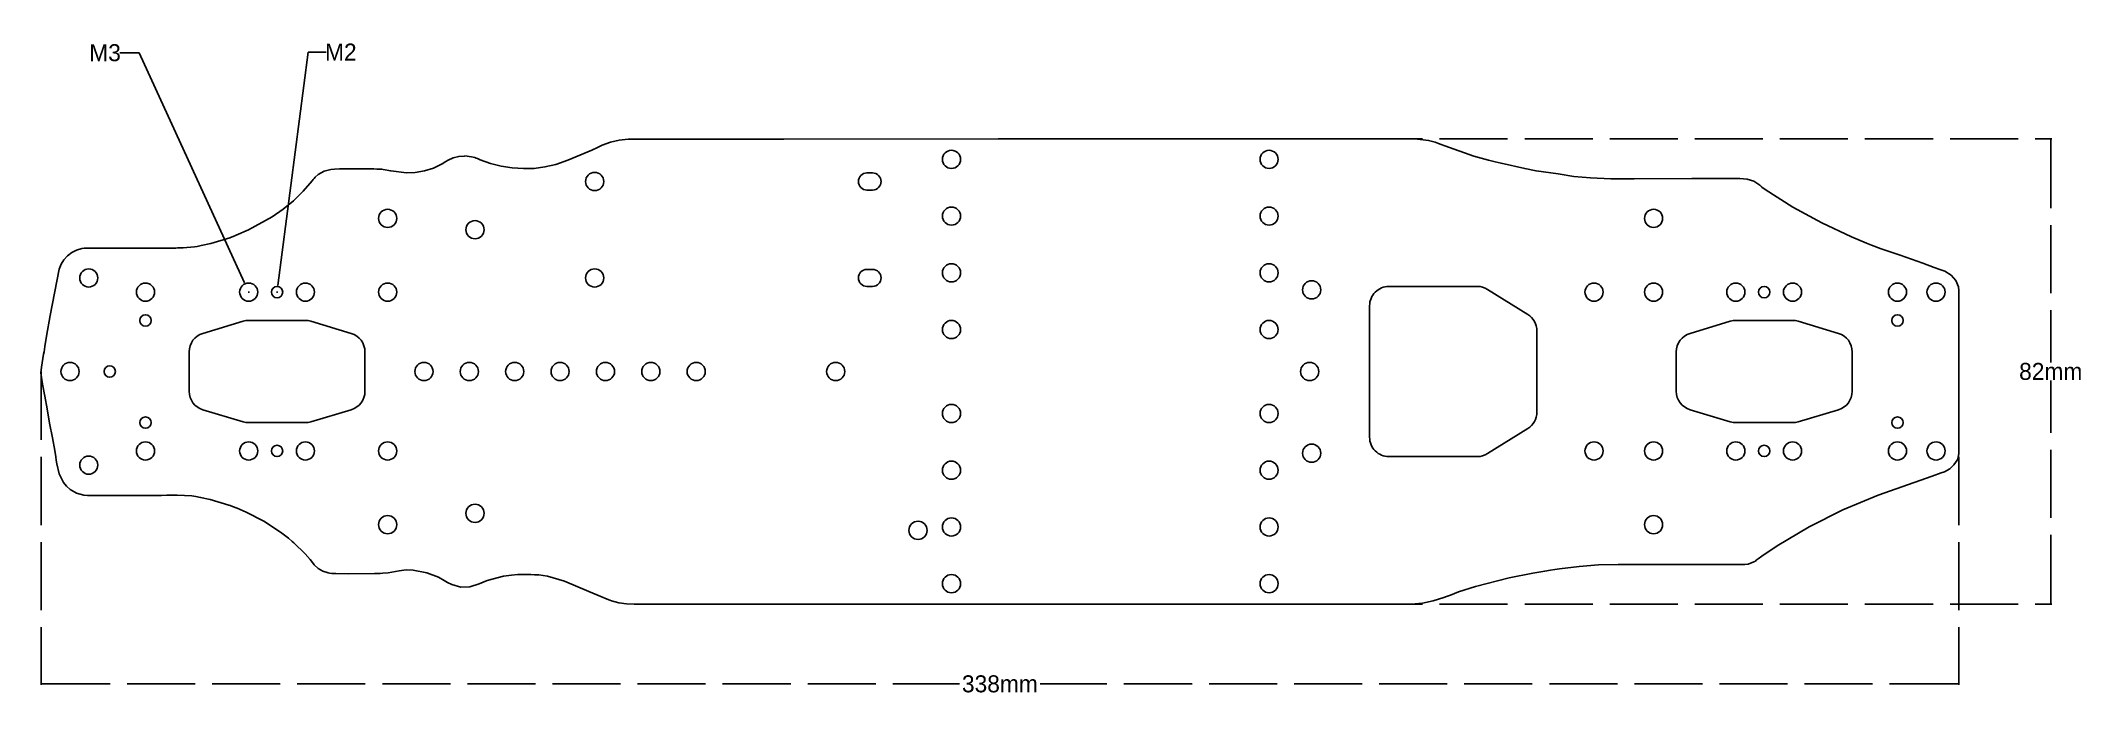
# Model space of a CAD drawing. Header units: millimetres. Extents: x -204 to 156, y -30 to 86.
import ezdxf

# ---------------------------------------------------------------- set-up
doc = ezdxf.new("R2010")
doc.units = ezdxf.units.MM
doc.header["$MEASUREMENT"] = 0
doc.linetypes.add('ACAD_ISO02W100', pattern=[15, 12, -3])
doc.layers.add('Layer 1', color=7, linetype='Continuous')
doc.dimstyles.get("Standard").update_dxf_attribs({"dimtxt": 3, "dimasz": 0.18, "dimexe": 0.18, "dimexo": 0.0625, "dimgap": 0.09, "dimtad": 0, "dimtih": 1, "dimtoh": 1, "dimdec": 0, "dimzin": 0, "dimdsep": 46, "dimtxsty": 'Standard', "dimcen": 0.09, "dimadec": 0, "dimazin": 0, "dimtfac": 1, "dimtdec": 0, "dimtofl": 0, "dimtmove": 0, "dimatfit": 3, "dimfxl": 1, "dimtolj": 1, "dimtzin": 0, "dimarcsym": 0})

# ---------------------------------------------------------------- blocks, each defined once
blk = doc.blocks.new('*D6')
at = {"color": 0, "linetype": 'ACAD_ISO02W100', "lineweight": -2, "transparency": 16777216}
for p, q in [((12.41, 68.41), (150.34, 68.41)), ((150.16, 68.23), (150.16, 29)), ((150.16, -13.41), (150.16, 25.82)), ((12.41, -13.59), (150.34, -13.59))]:
    blk.add_line(p, q, dxfattribs=at)
at = {"color": 0, "linetype": 'ACAD_ISO02W100', "transparency": 16777216}
for points in [[(150.13, 68.23), (150.19, 68.23), (150.16, 68.41)], [(150.13, -13.41), (150.19, -13.41), (150.16, -13.59)]]:
    blk.add_solid(points, dxfattribs=at)
at = {"layer": 'Defpoints', "color": 0, "linetype": 'ACAD_ISO02W100', "transparency": 16777216}
for p in [(12.35, 68.41), (150.16, 68.41), (12.35, -13.59)]:
    blk.add_point(p, dxfattribs=at)
at = {"color": 0, "linetype": 'ACAD_ISO02W100', "lineweight": -3, "transparency": 16777216, "insert": (150.16, 27.41), "char_height": 3, "attachment_point": 5}
blk.add_mtext('\\A1;82mm', dxfattribs=at)
blk = doc.blocks.new('*D7')
at = {"color": 0, "lineweight": -2, "transparency": 16777216}
for p, q in [((-190.3, 83.6), (-186.87, 83.6)), ((-186.87, 83.6), (-168.3, 43.03)), ((-167.65, 41.41), (-167.47, 41.41)), ((-167.56, 41.32), (-167.56, 41.5))]:
    blk.add_line(p, q, dxfattribs=at)
at = {"color": 0, "transparency": 16777216}
blk.add_solid([(-168.28, 43.04), (-168.33, 43.02), (-168.23, 42.86)], dxfattribs=at)
at = {"layer": 'Defpoints', "color": 0, "transparency": 16777216}
for p in [(-168.23, 42.86), (-166.9, 39.95)]:
    blk.add_point(p, dxfattribs=at)
at = {"color": 0, "lineweight": -3, "transparency": 16777216, "insert": (-192.89, 83.6), "char_height": 3, "attachment_point": 5}
blk.add_mtext('\\A1;M3', dxfattribs=at)
blk = doc.blocks.new('*D8')
at = {"color": 0, "lineweight": -2, "transparency": 16777216}
for p, q in [((-157.09, 83.73), (-162.41, 42.58)), ((-153.91, 83.73), (-157.09, 83.73)), ((-162.65, 41.41), (-162.47, 41.41)), ((-162.56, 41.32), (-162.56, 41.5))]:
    blk.add_line(p, q, dxfattribs=at)
at = {"color": 0, "transparency": 16777216}
blk.add_solid([(-162.44, 42.58), (-162.38, 42.58), (-162.43, 42.4)], dxfattribs=at)
at = {"layer": 'Defpoints', "color": 0, "transparency": 16777216}
for p in [(-162.69, 40.42), (-162.43, 42.4)]:
    blk.add_point(p, dxfattribs=at)
at = {"color": 0, "lineweight": -3, "transparency": 16777216, "insert": (-151.32, 83.73), "char_height": 3, "attachment_point": 5}
blk.add_mtext('\\A1;M2', dxfattribs=at)
blk = doc.blocks.new('*D10')
at = {"color": 0, "linetype": 'ACAD_ISO02W100', "lineweight": -2, "transparency": 16777216}
for p, q in [((-204.18, 27.35), (-204.18, -27.85)), ((133.94, 27.35), (133.94, -27.85)), ((-204, -27.67), (-42.21, -27.67)), ((133.76, -27.67), (-28.03, -27.67))]:
    blk.add_line(p, q, dxfattribs=at)
at = {"color": 0, "linetype": 'ACAD_ISO02W100', "transparency": 16777216}
for points in [[(-204, -27.64), (-204, -27.7), (-204.18, -27.67)], [(133.76, -27.64), (133.76, -27.7), (133.94, -27.67)]]:
    blk.add_solid(points, dxfattribs=at)
at = {"layer": 'Defpoints', "color": 0, "linetype": 'ACAD_ISO02W100', "transparency": 16777216}
for p in [(-204.18, 27.41), (133.94, 27.41), (-204.18, -27.67)]:
    blk.add_point(p, dxfattribs=at)
at = {"color": 0, "linetype": 'ACAD_ISO02W100', "lineweight": -3, "transparency": 16777216, "insert": (-35.12, -27.67), "char_height": 3, "width": 11, "attachment_point": 5}
blk.add_mtext('\\A1;338mm', dxfattribs=at)

msp = doc.modelspace()

# ---------------------------------------------------------------- linework, layer by layer
at = {"layer": 'Layer 1', "lineweight": -3}
msp.add_lwpolyline([(-129.52, 65.36), (-130.54, 65.33), (-131.5, 65.09), (-132.4, 64.68), (-132.83, 64.41), (-133.46, 64), (-134.96, 63.27), (-136.55, 62.79), (-138.2, 62.51), (-139.72, 62.43), (-142.52, 62.79), (-143.88, 63.04), (-144.11, 63.07), (-144.6, 63.11), (-144.72, 63.11), (-144.75, 63.11), (-144.99, 63.11), (-145.5, 63.12), (-147.51, 63.12), (-151.55, 63.12), (-152.41, 63.11), (-153.06, 63.05), (-154.27, 62.73), (-155.34, 62.12), (-155.82, 61.7), (-156.04, 61.46), (-156.14, 61.34), (-156.19, 61.27), (-156.37, 61.04), (-157.95, 59.2), (-159.66, 57.53), (-161.49, 56.04), (-163.43, 54.7), (-167.59, 52.41), (-169.79, 51.44), (-170.28, 51.24), (-170.48, 51.16), (-170.9, 51), (-174.26, 49.99), (-175.97, 49.6), (-176.4, 49.52), (-176.65, 49.47), (-177.14, 49.39), (-179.11, 49.21), (-179.61, 49.19), (-179.85, 49.19), (-179.98, 49.19), (-180.12, 49.19), (-180.4, 49.18), (-184.82, 49.17), (-193.68, 49.17), (-195.89, 49.18), (-196.31, 49.18), (-196.55, 49.16), (-197.01, 49.1), (-197.92, 48.83), (-198.75, 48.38), (-199.51, 47.8), (-200.15, 47.1), (-200.65, 46.31), (-200.99, 45.48), (-202.57, 37.26), (-203.19, 33.62), (-203.5, 31.8), (-203.65, 30.89), (-203.72, 30.47), (-203.98, 28.93), (-204.12, 28.16), (-204.2, 27.19), (-203.9, 25.18), (-203.52, 23.05), (-203.12, 20.81), (-202.66, 18.32), (-202.18, 15.73), (-201.76, 13.47), (-201.57, 12.35), (-201.48, 11.79), (-201.38, 11.11), (-200.97, 9.37), (-200.23, 7.84), (-199.69, 7.18), (-199.02, 6.6), (-198.2, 6.12), (-197.9, 5.99), (-196.64, 5.63), (-195.98, 5.57), (-195.9, 5.57), (-195.47, 5.57), (-194.51, 5.57), (-192.58, 5.56), (-184.87, 5.56), (-182.94, 5.58), (-181.97, 5.59), (-181.68, 5.59), (-181.52, 5.59), (-180.19, 5.6), (-177.57, 5.47), (-176.9, 5.37), (-176.05, 5.22), (-174.37, 4.86), (-171.07, 3.87), (-170.84, 3.79), (-170.43, 3.63), (-169.61, 3.31), (-167.99, 2.61), (-164.88, 1.01), (-161.94, -0.9), (-160.55, -1.98), (-159.87, -2.55), (-159.58, -2.81), (-157.63, -4.72), (-156.74, -5.75), (-156.33, -6.27), (-156.01, -6.65), (-155.3, -7.3), (-154.49, -7.79), (-153.57, -8.11), (-153.31, -8.17), (-152.91, -8.21), (-152.81, -8.21), (-152.75, -8.21), (-152.18, -8.22), (-149.93, -8.23), (-145.41, -8.21), (-144.85, -8.2), (-144.41, -8.19), (-143.93, -8.17), (-142.96, -8.07), (-141.04, -7.73), (-139.81, -7.58), (-138.58, -7.62), (-136.18, -8.06), (-134.07, -8.87), (-133.08, -9.42), (-132.52, -9.77), (-131.75, -10.16), (-130.18, -10.6), (-128.57, -10.55), (-126.92, -10.01), (-125.52, -9.43), (-122.62, -8.67), (-121.23, -8.47), (-120.09, -8.39), (-117.81, -8.39), (-117.17, -8.41), (-116.4, -8.46), (-114.86, -8.68), (-111.89, -9.58), (-107.6, -11.39), (-105.45, -12.28), (-104.37, -12.72), (-103.91, -12.9), (-103.59, -13.02), (-102.28, -13.38), (-100.94, -13.57), (-99.58, -13.61), (-99.23, -13.59), (-99.12, -13.59), (-99.07, -13.59), (-98.85, -13.59), (-98.79, -13.59), (-98.77, -13.59), (-98.75, -13.59), (-98.75, -13.59), (-98.74, -13.59), (-97.68, -13.59), (-60.65, -13.59), (13.43, -13.59), (31.95, -13.6), (36.58, -13.6), (36.72, -13.6), (36.74, -13.6), (36.77, -13.6), (36.83, -13.6), (36.96, -13.6), (37.45, -13.59), (39.4, -13.42), (41.3, -13.04), (43.17, -12.45), (43.63, -12.27), (44.31, -11.99), (45.77, -11.44), (48.72, -10.48), (54.7, -8.97), (58.86, -8.14), (60.94, -7.77), (61.99, -7.59), (62.71, -7.48), (63.57, -7.35), (67, -6.95), (70.44, -6.69), (73.89, -6.6), (74.76, -6.6), (76.21, -6.61), (79.13, -6.62), (90.84, -6.62), (93.76, -6.62), (95.23, -6.62), (95.96, -6.62), (96.2, -6.62), (96.24, -6.62), (96.8, -6.56), (97.84, -6.17), (98.08, -6), (98.25, -5.87), (98.58, -5.62), (99.23, -5.14), (101.93, -3.3), (107.55, 0), (113.52, 3.03), (119.72, 5.61), (126.06, 7.87), (129.25, 8.97), (130.84, 9.52), (131.44, 9.74), (132.35, 10.25), (133.09, 10.93), (133.67, 11.79), (133.77, 12), (133.8, 12.06), (133.84, 12.18), (133.92, 12.71), (133.93, 12.85), (133.93, 12.91), (133.93, 12.93), (133.93, 12.94), (133.93, 13.08), (133.93, 14.07), (133.94, 21.96), (133.94, 37.74), (133.94, 41.68), (133.88, 42.35), (133.42, 43.45), (132.59, 44.41), (131.5, 45.09), (131.14, 45.22), (130.63, 45.4), (129.62, 45.76), (127.61, 46.49), (123.63, 47.91), (120.24, 49.06), (118.56, 49.67), (117.68, 50.02), (115.01, 51.15), (109.78, 53.62), (104.72, 56.4), (99.83, 59.52), (99.24, 59.93), (99.15, 59.99), (99.14, 60), (99.13, 60.01), (99.09, 60.05), (99.08, 60.07), (99.07, 60.07), (98.87, 60.27), (97.8, 60.98), (96.62, 61.34), (95.35, 61.45), (95.02, 61.45), (94.85, 61.45), (94.77, 61.45), (94.53, 61.45), (91.98, 61.44), (86.9, 61.44), (76.73, 61.41), (76.13, 61.41), (75.9, 61.4), (75.43, 61.4), (74.5, 61.39), (72.63, 61.4), (69.01, 61.56), (66.1, 61.82), (63.31, 62.26), (60.72, 62.59), (59.43, 62.79), (57.41, 63.2), (53.25, 64.12), (52.21, 64.37), (51.03, 64.66), (48.43, 65.39), (43.32, 67.18), (42.69, 67.43), (42.2, 67.63), (41.64, 67.84), (40.48, 68.15), (38.07, 68.41), (38.03, 68.41), (38.01, 68.41), (38, 68.41), (37.79, 68.41), (35.43, 68.41), (30.71, 68.41), (21.26, 68.41), (2.37, 68.41), (-35.41, 68.41), (-73.2, 68.4), (-92.09, 68.4), (-96.81, 68.4), (-99.17, 68.4), (-99.76, 68.4), (-100.06, 68.4), (-100.19, 68.4), (-100.24, 68.4), (-100.64, 68.39), (-102.22, 68.21), (-103.75, 67.83), (-105.25, 67.29), (-106.06, 66.92), (-107.09, 66.45), (-111.27, 64.66), (-113.43, 63.93), (-115.32, 63.48), (-117.21, 63.23), (-119.13, 63.18), (-121.09, 63.3), (-123.03, 63.6), (-124.91, 64.08), (-126.75, 64.75), (-127.2, 64.94), (-127.45, 65.05), (-127.72, 65.15), (-128.28, 65.27), (-129.44, 65.44)], dxfattribs=at)
for points in [[(-58.56, 62.41, 1), (-58.56, 59.41), (-57.56, 59.41, 1), (-57.56, 62.41)], [(-58.56, 45.41, 1), (-58.56, 42.41), (-57.56, 42.41, 1), (-57.56, 45.41)]]:
    msp.add_lwpolyline(points, format="xyb", close=True, dxfattribs=at)
for points in [[(57.96, 17.36, 0.258618), (59.56, 20.24), (59.56, 34.58, 0.258618), (57.96, 37.46), (50.87, 41.89, 0.140541), (49.06, 42.41), (33.47, 42.41, 0.414214), (30.07, 39.01), (30.07, 15.81, 0.414214), (33.47, 12.41), (49.06, 12.41, 0.140541), (50.87, 12.93), (57.96, 17.36)], [(-168.54, 18.55, 0.072993), (-167.56, 18.41), (-157.56, 18.41, 0.072993), (-156.58, 18.55), (-149.49, 20.68, 0.331206), (-147.06, 23.94), (-147.06, 30.88, 0.331206), (-149.49, 34.14), (-156.58, 36.27, 0.072993), (-157.56, 36.41), (-167.56, 36.41, 0.072993), (-168.54, 36.27), (-175.64, 34.14, 0.331206), (-178.06, 30.88), (-178.06, 23.94, 0.331206), (-175.64, 20.68), (-168.54, 18.55)], [(93.67, 18.55, 0.072993), (94.65, 18.41), (104.65, 18.41, 0.072993), (105.63, 18.55), (112.73, 20.68, 0.331206), (115.15, 23.94), (115.15, 30.88, 0.331206), (112.73, 34.14), (105.63, 36.27, 0.072993), (104.65, 36.41), (94.65, 36.41, 0.072993), (93.67, 36.27), (86.57, 34.14, 0.331206), (84.15, 30.88), (84.15, 23.94, 0.331206), (86.57, 20.68), (93.67, 18.55)]]:
    msp.add_lwpolyline(points, format="xyb", dxfattribs=at)
for centre, radius in [((-43.65, 64.81), 1.6), ((12.35, 64.81), 1.6), ((-106.56, 60.91), 1.6), ((-143.06, 54.41), 1.6), ((-43.65, 54.81), 1.6), ((12.35, 54.81), 1.6), ((80.14, 54.41), 1.6), ((-127.66, 52.41), 1.6), ((-195.76, 43.91), 1.6), ((-106.56, 43.91), 1.6), ((-43.65, 44.81), 1.6), ((12.35, 44.81), 1.6), ((19.85, 41.81), 1.6), ((-185.76, 41.41), 1.6), ((-167.56, 41.41), 1.6), ((-162.56, 41.41), 1), ((-157.56, 41.41), 1.6), ((-143.06, 41.41), 1.6), ((69.64, 41.41), 1.6), ((80.14, 41.41), 1.6), ((94.64, 41.41), 1.6), ((99.64, 41.41), 1), ((104.64, 41.41), 1.6), ((123.14, 41.41), 1.6), ((129.94, 41.41), 1.6), ((-185.76, 36.41), 1), ((-43.65, 34.81), 1.6), ((12.35, 34.81), 1.6), ((123.14, 36.41), 1), ((-199.06, 27.41), 1.6), ((-136.66, 27.41), 1.6), ((-128.66, 27.41), 1.6), ((-120.66, 27.41), 1.6), ((-112.66, 27.41), 1.6), ((-104.66, 27.41), 1.6), ((-96.66, 27.41), 1.6), ((-88.66, 27.41), 1.6), ((-64.06, 27.41), 1.6), ((19.5, 27.41), 1.6), ((-192.06, 27.41), 1), ((-185.76, 18.41), 1), ((-43.65, 20.01), 1.6), ((12.35, 20.01), 1.6), ((12.35, 20.01), 1.6), ((123.14, 18.41), 1), ((-185.76, 13.41), 1.6), ((-167.56, 13.41), 1.6), ((-157.56, 13.41), 1.6), ((-143.06, 13.41), 1.6), ((19.85, 13.01), 1.6), ((69.64, 13.41), 1.6), ((80.14, 13.41), 1.6), ((94.64, 13.41), 1.6), ((104.64, 13.41), 1.6), ((123.14, 13.41), 1.6), ((129.94, 13.41), 1.6), ((-195.76, 10.91), 1.6), ((-162.56, 13.41), 1), ((-43.65, 10.01), 1.6), ((12.35, 10.01), 1.6), ((12.35, 10.01), 1.6), ((99.64, 13.41), 1), ((-127.66, 2.41), 1.6), ((-143.06, 0.41), 1.6), ((-49.55, -0.59), 1.6), ((-43.65, 0.01), 1.6), ((12.35, 0.01), 1.6), ((12.35, 0.01), 1.6), ((80.14, 0.41), 1.6), ((-43.65, -9.99), 1.6), ((12.35, -9.99), 1.6), ((12.35, -9.99), 1.6)]:
    msp.add_circle(centre, radius, dxfattribs=at)

# ---------------------------------------------------------------- dimensions: what is measured, and where the dimension line sits
at = {"lineweight": -3}
for p1, p2, text, picture, middle in [((-166.9, 39.95), (-168.23, 42.86), 'M3', '*D7', (-192.89, 83.6)), ((-162.69, 40.42), (-162.43, 42.4), 'M2', '*D8', (-151.32, 83.73))]:
    dim = msp.add_diameter_dim_2p(p1=p1, p2=p2, text=text, dimstyle='Standard', override={"dimpost": 'mm'}, dxfattribs=at)
    dim.commit()
    dim.dimension.update_dxf_attribs({"geometry": picture, "text_midpoint": middle, "dimtype": 163})
at = {"linetype": 'ACAD_ISO02W100', "lineweight": -3}
dim = msp.add_linear_dim(base=(150.16, 68.41), p1=(12.35, -13.59), p2=(12.35, 68.41), angle=90, dimstyle='Standard', override={"dimpost": 'mm'}, dxfattribs=at)
dim.commit()
dim.dimension.update_dxf_attribs({"geometry": '*D6', "text_midpoint": (150.16, 27.41)})
dim = msp.add_linear_dim(base=(-204.18, -27.67), p1=(133.94, 27.41), p2=(-204.18, 27.41), dimstyle='Standard', override={"dimpost": 'mm'}, dxfattribs=at)
dim.commit()
dim.dimension.update_dxf_attribs({"geometry": '*D10', "text_midpoint": (-35.12, -27.67)})

doc.saveas('drawing.dxf')
